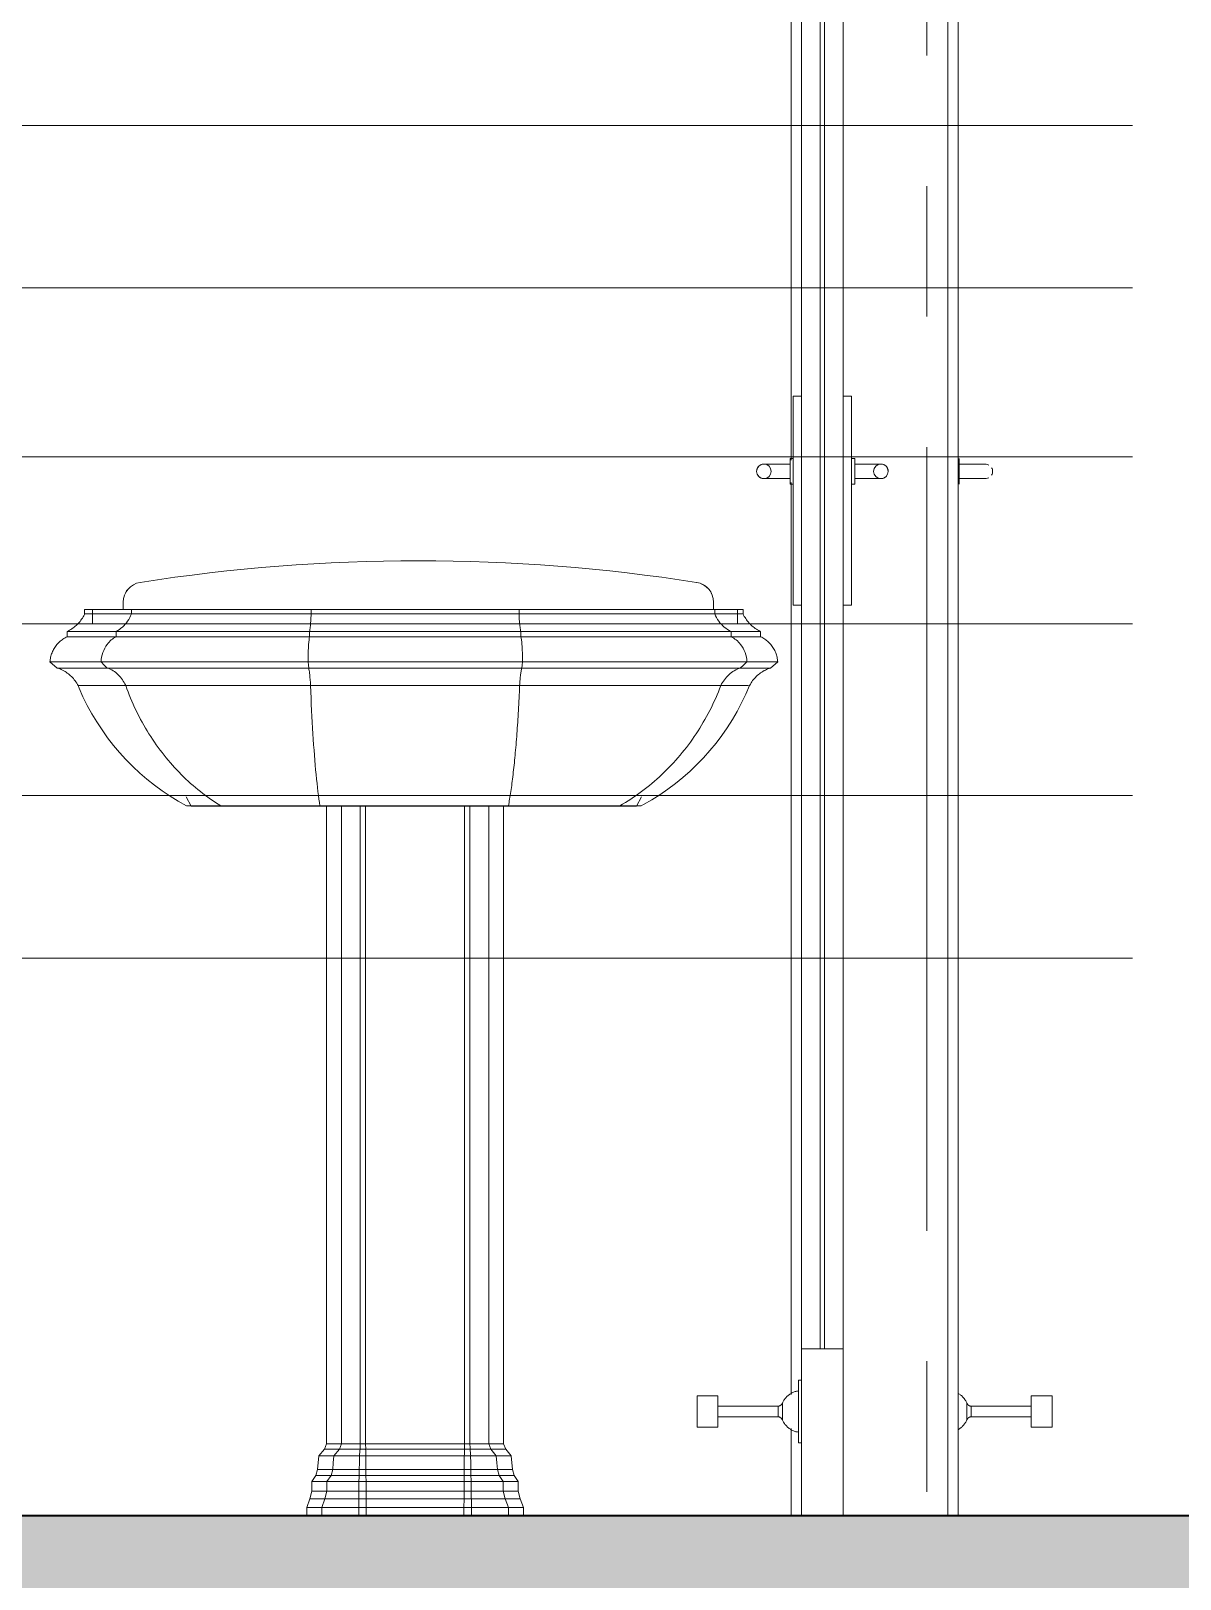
# Model space of a CAD drawing. Header units: millimetres. Extents: x 1373 to 40779, y 1939 to 6439.
# Drawn here: x 25328.5 to 25438.6, y 4169.7 to 4317.9 of the extents above; entities that cross this region are included whole.
import ezdxf

# ---------------------------------------------------------------- set-up
doc = ezdxf.new("R2010")
doc.units = ezdxf.units.MM
doc.linetypes.add('IMPORT-CENTER2', pattern=[112.5, 75, -12.5, 12.5, -12.5])
for name, color, linetype, lineweight in [('A-AREA-IDEN', 2, 'Continuous', 18), ('A-DETL', 6, 'Continuous', 30), ('A-DETL-GENF', 92, 'Continuous', 18), ('A-DOOR', 31, 'Continuous', 18), ('A-DOOR-FRAM', 31, 'Continuous', 18), ('A-FLOR-FNSH', 192, 'Continuous', 35), ('P-SANR-FIXT', 6, 'Continuous', 18), ('S-GRID', 252, 'IMPORT-CENTER2', 5), ('YAZI', 2, 'Continuous', 18)]:
    doc.layers.add(name, color=color, linetype=linetype, lineweight=lineweight)

# ---------------------------------------------------------------- blocks, each defined once
blk = doc.blocks.new('_MB_KAPI_CAMLI_B - _m_kapı_100_camlı-1990218-Schnitt 1')
at = {"layer": 'A-DOOR'}
for p, q in [((637.45, 500), (637.45, 501.22)), ((638.95, 500.7), (637.45, 500.7)), ((637.45, 498.78), (637.45, 500)), ((637.45, 499.3), (638.95, 499.3)), ((638.18, 409.19), (638.18, 410.81)), ((644.35, 410.5), (638.6, 410.5)), ((638.6, 410.5), (638.6, 409.5)), ((646.35, 411.5), (644.35, 411.5)), ((644.35, 411.5), (644.35, 408.5)), ((646.35, 411.5), (646.35, 408.5)), ((638.18, 409.19), (638.18, 409.6)), ((638.6, 409.5), (644.35, 409.5)), ((644.35, 408.5), (646.35, 408.5))]:
    blk.add_line(p, q, dxfattribs=at)
at = {"layer": 'A-DOOR', "flags": 128}
for points in [[(639.95, 500.7), (639.95, 500.7), (639.95, 500.7), (639.94, 500.7), (639.94, 500.7), (639.93, 500.7), (639.92, 500.7), (639.91, 500.7), (639.9, 500.7), (639.89, 500.7), (639.87, 500.7), (639.86, 500.7), (639.84, 500.7), (639.82, 500.7), (639.8, 500.7), (639.78, 500.7), (639.75, 500.7), (639.73, 500.7), (639.7, 500.7), (639.68, 500.7), (639.65, 500.7), (639.62, 500.7), (639.59, 500.7), (639.56, 500.7), (639.52, 500.7), (639.49, 500.7), (639.46, 500.7), (639.42, 500.7), (639.39, 500.7), (639.35, 500.7), (639.31, 500.7), (639.28, 500.7), (639.24, 500.7), (639.2, 500.7), (639.16, 500.7), (639.12, 500.7), (639.08, 500.7), (639.04, 500.7), (639, 500.7), (638.96, 500.7), (638.95, 500.7)], [(638.95, 499.3), (638.99, 499.3), (639.03, 499.3), (639.07, 499.3), (639.11, 499.3), (639.15, 499.3), (639.19, 499.3), (639.23, 499.3), (639.27, 499.3), (639.3, 499.3), (639.34, 499.3), (639.38, 499.3), (639.41, 499.3), (639.45, 499.3), (639.48, 499.3), (639.52, 499.3), (639.55, 499.3), (639.58, 499.3), (639.61, 499.3), (639.64, 499.3), (639.67, 499.3), (639.7, 499.3), (639.72, 499.3), (639.75, 499.3), (639.77, 499.3), (639.79, 499.3), (639.81, 499.3), (639.83, 499.3), (639.85, 499.3), (639.87, 499.3), (639.88, 499.3), (639.9, 499.3), (639.91, 499.3), (639.92, 499.3), (639.93, 499.3), (639.94, 499.3), (639.94, 499.3), (639.95, 499.3), (639.95, 499.3), (639.95, 499.3)], [(637.33, 411.74), (637.4, 411.7), (637.47, 411.66), (637.53, 411.62), (637.59, 411.57), (637.66, 411.52), (637.72, 411.46), (637.77, 411.41), (637.83, 411.35), (637.88, 411.29), (637.93, 411.23), (637.98, 411.16), (638.02, 411.1), (638.07, 411.03), (638.11, 410.96), (638.14, 410.89), (638.18, 410.82), (638.18, 410.81)], [(638.18, 410.81), (638.19, 410.79), (638.2, 410.77), (638.21, 410.75), (638.22, 410.73), (638.23, 410.72), (638.25, 410.7), (638.26, 410.68), (638.27, 410.67), (638.29, 410.65), (638.3, 410.64), (638.32, 410.62), (638.33, 410.61), (638.35, 410.6), (638.37, 410.59), (638.38, 410.57), (638.4, 410.56), (638.42, 410.55), (638.44, 410.54), (638.46, 410.54), (638.48, 410.53), (638.5, 410.52), (638.52, 410.52), (638.54, 410.51), (638.56, 410.51), (638.58, 410.5), (638.6, 410.5), (638.6, 410.5)], [(638.18, 409.19), (638.15, 409.12), (638.11, 409.05), (638.07, 408.98), (638.03, 408.91), (637.99, 408.85), (637.94, 408.78), (637.89, 408.72), (637.84, 408.66), (637.78, 408.6), (637.72, 408.54), (637.66, 408.49), (637.6, 408.44), (637.54, 408.39), (637.47, 408.34), (637.41, 408.3), (637.34, 408.26)], [(638.6, 409.5), (638.58, 409.5), (638.56, 409.49), (638.54, 409.49), (638.52, 409.48), (638.5, 409.48), (638.48, 409.47), (638.46, 409.46), (638.44, 409.46), (638.42, 409.45), (638.4, 409.44), (638.39, 409.43), (638.37, 409.42), (638.35, 409.4), (638.33, 409.39), (638.32, 409.38), (638.3, 409.36), (638.29, 409.35), (638.27, 409.33), (638.26, 409.32), (638.25, 409.3), (638.23, 409.29), (638.22, 409.27), (638.21, 409.25), (638.2, 409.23), (638.19, 409.21), (638.18, 409.2), (638.18, 409.19)]]:
    blk.add_lwpolyline(points, dxfattribs=at)
at = {"layer": 'A-DOOR'}
for start, end in [(60, 105), (0, 30), (330, 0), (255, 300)]:
    blk.add_arc((639.95, 500), 0.7, start, end, dxfattribs=at)
blk = doc.blocks.new('_MB_KAPI_CAMLI_B - _m_kapı_80_camlı-2073803-Schnitt 1')
at = {"layer": 'A-DOOR'}
for p, q in [((622.35, 596), (622.35, 416)), ((624.15, 596), (624.15, 416)), ((624.55, 416), (624.55, 596)), ((626.35, 596), (626.35, 416)), ((622.35, 507.19), (621.55, 507.19)), ((621.55, 507.19), (621.55, 507.1)), ((621.55, 507.19), (621.55, 506.52)), ((627.15, 507.19), (626.35, 507.19)), ((627.15, 506.52), (627.15, 507.19)), ((627.15, 507.1), (627.15, 507.19)), ((621.55, 487.86), (621.55, 506.52)), ((627.15, 506.52), (627.15, 487.86)), ((621.55, 501.22), (621.25, 501.22)), ((621.25, 501.22), (621.25, 500)), ((627.45, 501.22), (627.15, 501.22)), ((627.45, 500), (627.45, 501.22)), ((621.25, 500.7), (619.75, 500.7)), ((621.25, 500), (621.25, 498.78)), ((628.95, 500.7), (627.45, 500.7)), ((627.45, 498.78), (627.45, 500)), ((619.75, 499.3), (621.25, 499.3)), ((621.25, 498.78), (621.55, 498.78)), ((627.15, 498.78), (627.45, 498.78)), ((627.45, 499.3), (628.95, 499.3)), ((621.55, 487.86), (621.55, 487.19)), ((627.15, 487.19), (627.15, 487.86)), ((621.55, 487.28), (621.55, 487.19)), ((621.55, 487.19), (622.35, 487.19)), ((626.35, 487.19), (627.15, 487.19)), ((627.15, 487.19), (627.15, 487.28)), ((626.35, 416), (622.35, 416)), ((622.35, 416), (622.35, 400)), ((624.15, 416), (624.55, 416)), ((626.35, 400), (626.35, 416)), ((622.35, 413), (622.05, 413)), ((622.05, 407), (622.05, 413)), ((614.35, 411.5), (612.35, 411.5)), ((612.35, 408.5), (612.35, 411.5)), ((614.35, 408.5), (614.35, 411.5)), ((620.1, 410.5), (614.35, 410.5)), ((620.1, 409.5), (620.1, 410.5)), ((620.52, 410.81), (620.52, 409.19)), ((614.35, 409.5), (620.1, 409.5)), ((612.35, 408.5), (614.35, 408.5)), ((622.05, 407), (622.35, 407)), ((622.35, 400), (626.35, 400))]:
    blk.add_line(p, q, dxfattribs=at)
at = {"layer": 'A-DOOR', "flags": 128}
for points in [[(618.06, 500.08), (618.06, 500.11), (618.07, 500.14), (618.07, 500.17), (618.08, 500.19), (618.09, 500.22), (618.1, 500.25), (618.11, 500.27), (618.12, 500.3), (618.13, 500.32), (618.14, 500.35), (618.16, 500.37), (618.17, 500.4), (618.19, 500.42), (618.21, 500.44)], [(618.5, 499.34), (618.48, 499.36), (618.45, 499.37), (618.43, 499.38), (618.4, 499.39), (618.38, 499.41), (618.36, 499.42), (618.33, 499.44), (618.31, 499.46), (618.29, 499.47), (618.27, 499.49), (618.25, 499.51), (618.23, 499.53), (618.21, 499.55), (618.19, 499.58)], [(618.58, 500.68), (618.6, 500.68), (618.63, 500.69), (618.66, 500.69), (618.69, 500.7), (618.72, 500.7), (618.74, 500.7), (618.75, 500.7)], [(618.75, 500.7), (618.75, 500.7), (618.75, 500.7), (618.76, 500.7), (618.76, 500.7), (618.77, 500.7), (618.78, 500.7), (618.79, 500.7), (618.8, 500.7), (618.82, 500.7), (618.83, 500.7), (618.85, 500.7), (618.86, 500.7), (618.88, 500.7), (618.9, 500.7), (618.93, 500.7), (618.95, 500.7), (618.97, 500.7), (619, 500.7), (619.03, 500.7), (619.05, 500.7), (619.08, 500.7), (619.11, 500.7), (619.15, 500.7), (619.18, 500.7), (619.21, 500.7), (619.25, 500.7), (619.28, 500.7), (619.32, 500.7), (619.35, 500.7), (619.39, 500.7), (619.43, 500.7), (619.46, 500.7), (619.5, 500.7), (619.54, 500.7), (619.58, 500.7), (619.62, 500.7), (619.66, 500.7), (619.7, 500.7), (619.74, 500.7), (619.75, 500.7)], [(628.95, 500.7), (628.99, 500.7), (629.03, 500.7), (629.07, 500.7), (629.11, 500.7), (629.15, 500.7), (629.19, 500.7), (629.23, 500.7), (629.27, 500.7), (629.3, 500.7), (629.34, 500.7), (629.38, 500.7), (629.41, 500.7), (629.45, 500.7), (629.48, 500.7), (629.52, 500.7), (629.55, 500.7), (629.58, 500.7), (629.61, 500.7), (629.64, 500.7), (629.67, 500.7), (629.7, 500.7), (629.72, 500.7), (629.75, 500.7), (629.77, 500.7), (629.79, 500.7), (629.81, 500.7), (629.83, 500.7), (629.85, 500.7), (629.87, 500.7), (629.88, 500.7), (629.9, 500.7), (629.91, 500.7), (629.92, 500.7), (629.93, 500.7), (629.94, 500.7), (629.94, 500.7), (629.95, 500.7), (629.95, 500.7), (629.95, 500.7)], [(629.95, 500.7), (629.98, 500.7), (630.01, 500.7), (630.04, 500.69), (630.06, 500.69), (630.09, 500.69), (630.12, 500.68)], [(630.51, 499.58), (630.5, 499.56), (630.48, 499.54), (630.46, 499.52), (630.44, 499.5), (630.42, 499.48), (630.4, 499.46), (630.38, 499.44), (630.35, 499.43), (630.33, 499.41), (630.31, 499.4), (630.28, 499.38), (630.26, 499.37), (630.23, 499.36), (630.21, 499.35)], [(630.49, 500.45), (630.51, 500.42), (630.52, 500.4), (630.54, 500.38), (630.56, 500.35), (630.57, 500.33), (630.58, 500.3), (630.59, 500.28), (630.6, 500.25), (630.61, 500.23), (630.62, 500.2), (630.63, 500.17), (630.64, 500.15), (630.64, 500.12), (630.65, 500.09), (630.65, 500.06)], [(618.75, 499.3), (618.72, 499.3), (618.7, 499.3), (618.67, 499.31), (618.64, 499.31), (618.61, 499.31), (618.59, 499.32)], [(619.75, 499.3), (619.71, 499.3), (619.67, 499.3), (619.63, 499.3), (619.59, 499.3), (619.55, 499.3), (619.51, 499.3), (619.48, 499.3), (619.44, 499.3), (619.4, 499.3), (619.36, 499.3), (619.33, 499.3), (619.29, 499.3), (619.25, 499.3), (619.22, 499.3), (619.19, 499.3), (619.15, 499.3), (619.12, 499.3), (619.09, 499.3), (619.06, 499.3), (619.03, 499.3), (619.01, 499.3), (618.98, 499.3), (618.96, 499.3), (618.93, 499.3), (618.91, 499.3), (618.89, 499.3), (618.87, 499.3), (618.85, 499.3), (618.83, 499.3), (618.82, 499.3), (618.81, 499.3), (618.79, 499.3), (618.78, 499.3), (618.77, 499.3), (618.77, 499.3), (618.76, 499.3), (618.76, 499.3), (618.75, 499.3), (618.75, 499.3)], [(629.95, 499.3), (629.95, 499.3), (629.95, 499.3), (629.94, 499.3), (629.94, 499.3), (629.93, 499.3), (629.92, 499.3), (629.91, 499.3), (629.9, 499.3), (629.89, 499.3), (629.87, 499.3), (629.86, 499.3), (629.84, 499.3), (629.82, 499.3), (629.8, 499.3), (629.78, 499.3), (629.75, 499.3), (629.73, 499.3), (629.7, 499.3), (629.68, 499.3), (629.65, 499.3), (629.62, 499.3), (629.59, 499.3), (629.56, 499.3), (629.52, 499.3), (629.49, 499.3), (629.46, 499.3), (629.42, 499.3), (629.39, 499.3), (629.35, 499.3), (629.31, 499.3), (629.28, 499.3), (629.24, 499.3), (629.2, 499.3), (629.16, 499.3), (629.12, 499.3), (629.08, 499.3), (629.04, 499.3), (629, 499.3), (628.96, 499.3), (628.95, 499.3)], [(630.13, 499.32), (630.1, 499.32), (630.07, 499.31), (630.04, 499.31), (630.01, 499.3), (629.99, 499.3), (629.96, 499.3), (629.95, 499.3)], [(620.1, 410.5), (620.12, 410.5), (620.14, 410.51), (620.16, 410.51), (620.18, 410.52), (620.2, 410.52), (620.22, 410.53), (620.24, 410.54), (620.26, 410.54), (620.28, 410.55), (620.3, 410.56), (620.32, 410.57), (620.34, 410.58), (620.35, 410.6), (620.37, 410.61), (620.38, 410.62), (620.4, 410.64), (620.42, 410.65), (620.43, 410.67), (620.44, 410.68), (620.46, 410.7), (620.47, 410.71), (620.48, 410.73), (620.49, 410.75), (620.5, 410.77), (620.51, 410.79), (620.52, 410.8), (620.52, 410.81)], [(620.52, 410.81), (620.55, 410.88), (620.59, 410.95), (620.63, 411.02), (620.67, 411.09), (620.72, 411.15), (620.76, 411.22), (620.81, 411.28), (620.87, 411.34), (620.92, 411.4), (620.98, 411.46), (621.04, 411.51), (621.1, 411.56), (621.16, 411.61), (621.23, 411.66), (621.3, 411.7), (621.36, 411.74), (621.43, 411.78), (621.51, 411.81), (621.58, 411.85), (621.65, 411.87), (621.73, 411.9), (621.81, 411.92), (621.88, 411.94), (621.96, 411.96), (622.04, 411.98), (622.05, 411.98)], [(620.52, 409.19), (620.51, 409.21), (620.5, 409.23), (620.49, 409.25), (620.48, 409.27), (620.47, 409.28), (620.46, 409.3), (620.44, 409.32), (620.43, 409.33), (620.42, 409.35), (620.4, 409.36), (620.39, 409.38), (620.37, 409.39), (620.35, 409.4), (620.34, 409.41), (620.32, 409.43), (620.3, 409.44), (620.28, 409.45), (620.26, 409.46), (620.25, 409.46), (620.23, 409.47), (620.21, 409.48), (620.19, 409.48), (620.17, 409.49), (620.15, 409.49), (620.13, 409.5), (620.1, 409.5), (620.1, 409.5)], [(622.05, 408.02), (621.97, 408.04), (621.89, 408.05), (621.82, 408.07), (621.74, 408.1), (621.66, 408.12), (621.59, 408.15), (621.52, 408.18), (621.44, 408.22), (621.37, 408.26), (621.31, 408.3), (621.24, 408.34), (621.17, 408.38), (621.11, 408.43), (621.05, 408.48), (620.99, 408.54), (620.93, 408.59), (620.87, 408.65), (620.82, 408.71), (620.77, 408.77), (620.72, 408.84), (620.68, 408.9), (620.64, 408.97), (620.6, 409.04), (620.56, 409.11), (620.53, 409.18), (620.52, 409.19)]]:
    blk.add_lwpolyline(points, dxfattribs=at)
at = {"layer": 'A-DOOR'}
for centre, start, end in [((618.75, 500), 0, 180), ((618.75, 500), 180, 0), ((629.95, 500), 0, 180), ((629.95, 500), 180, 0)]:
    blk.add_arc(centre, 0.7, start, end, dxfattribs=at)
at = {"layer": 'A-DOOR-FRAM'}
for p, q in [((621.35, 501.06), (621.35, 608.5)), ((637.35, 608.5), (637.35, 400)), ((636.35, 606), (636.35, 400)), ((621.35, 411.64), (621.35, 498.94)), ((621.35, 400), (621.35, 408.38))]:
    blk.add_line(p, q, dxfattribs=at)
blk = doc.blocks.new('A$Cb0e8746a')
at = {"layer": 'YAZI', "linetype": 'Continuous', "lineweight": 0}
for p, q in [((0.02, 171.86), (150.05, 171.86)), ((150.05, 156.33), (0.02, 156.33)), ((150.05, 140.15), (0.02, 140.15)), ((150.05, 124.15), (0.02, 124.15)), ((150.05, 107.74), (0.02, 107.74)), ((150.05, 92.15), (0, 92.15))]:
    blk.add_line(p, q, dxfattribs=at)

msp = doc.modelspace()

# ---------------------------------------------------------------- hatches: boundary and pattern name
at = {"layer": 'A-DETL-GENF'}
h = msp.add_hatch(dxfattribs=at)
h.set_pattern_fill('ANSI33', color=153, style=0)
h.paths.add_polyline_path([(25859.6, 3863.76), (26010.6, 3863.76), (26010.6, 3875.76), (25234.31, 3875.76), (25234.31, 3825.76), (25259.31, 3825.76), (25259.31, 3863.76), (25834.6, 3863.76), (25834.6, 3825.76), (25859.6, 3825.76)])
h.paths.add_polyline_path([(25859.6, 4163.76), (26010.6, 4163.76), (26010.6, 4175.76), (25234.31, 4175.76), (25234.31, 4125.76), (25259.31, 4125.76), (25259.31, 4163.76), (25834.6, 4163.76), (25834.6, 4125.76), (25859.6, 4125.76)])
h.paths.add_polyline_path([(25859.6, 4463.76), (26010.6, 4463.76), (26010.6, 4475.76), (25234.31, 4475.76), (25234.31, 4425.76), (25259.31, 4425.76), (25259.31, 4463.76), (25834.6, 4463.76), (25834.6, 4425.76), (25859.6, 4425.76)])
h.paths.add_polyline_path([(25859.6, 4763.76), (26010.6, 4763.76), (26010.6, 4775.76), (25234.31, 4775.76), (25106.85, 4775.76), (25106.85, 4763.76), (25234.31, 4763.76), (25234.31, 4725.76), (25259.31, 4725.76), (25259.31, 4763.76), (25834.6, 4763.76), (25834.6, 4725.76), (25859.6, 4725.76)])

# ---------------------------------------------------------------- linework, layer by layer
at = {"layer": 'A-DETL'}
msp.add_lwpolyline([(25234.31, 4175.76), (26010.6, 4175.76), (26010.6, 4163.76), (25859.6, 4163.76), (25859.6, 4125.76), (25834.6, 4125.76), (25834.6, 4163.76), (25259.31, 4163.76), (25259.31, 4125.76), (25234.31, 4125.76), (25234.31, 4175.76)], dxfattribs=at)
at = {"layer": 'A-FLOR-FNSH', "color": 250}
msp.add_line((25995.59, 4175.76), (25249.31, 4175.76), dxfattribs=at)
at = {"layer": 'P-SANR-FIXT', "color": 8}
for p, q in [((25333.64, 4262.06), (25333.67, 4262.12)), ((25333.67, 4262.55), (25333.67, 4262.12)), ((25335.49, 4262.55), (25333.67, 4262.55)), ((25333.67, 4262.12), (25338.15, 4262.12)), ((25334.43, 4262.55), (25334.43, 4261.24)), ((25338.15, 4262.55), (25335.51, 4262.55)), ((25337.37, 4263.25), (25337.37, 4262.55)), ((25355.36, 4262.55), (25338.15, 4262.55)), ((25338.15, 4262.12), (25338.15, 4262.55)), ((25338.15, 4262.12), (25355.36, 4262.12)), ((25375.26, 4262.55), (25355.36, 4262.55)), ((25355.36, 4262.12), (25355.36, 4262.55)), ((25355.36, 4262.12), (25375.26, 4262.12)), ((25394, 4262.55), (25375.26, 4262.55)), ((25375.26, 4262.55), (25375.26, 4262.12)), ((25375.26, 4262.12), (25394, 4262.12)), ((25393.88, 4262.55), (25393.88, 4263.25)), ((25396.72, 4262.55), (25394, 4262.55)), ((25394, 4262.12), (25394, 4262.55)), ((25394, 4262.12), (25396.68, 4262.12)), ((25396.18, 4261.18), (25396.18, 4262.55)), ((25396.69, 4262.12), (25396.72, 4262.12)), ((25396.72, 4262.12), (25396.72, 4262.55)), ((25396.72, 4262.12), (25396.77, 4262)), ((25332.23, 4260.56), (25332.34, 4260.62)), ((25332.34, 4260.62), (25332.45, 4260.69)), ((25332.45, 4260.69), (25332.56, 4260.77)), ((25332.56, 4260.77), (25332.67, 4260.84)), ((25332.67, 4260.84), (25332.77, 4260.93)), ((25332.77, 4260.93), (25332.87, 4261.01)), ((25332.87, 4261.01), (25332.96, 4261.1)), ((25332.96, 4261.1), (25333.05, 4261.2)), ((25333.05, 4261.2), (25333.14, 4261.29)), ((25333.14, 4261.29), (25333.23, 4261.39)), ((25333.23, 4261.39), (25333.31, 4261.5)), ((25333.31, 4261.5), (25333.38, 4261.6)), ((25333.38, 4261.6), (25333.45, 4261.71)), ((25333.45, 4261.71), (25333.52, 4261.83)), ((25333.52, 4261.83), (25333.58, 4261.94)), ((25333.58, 4261.94), (25333.64, 4262.06)), ((25396.77, 4262), (25396.83, 4261.88)), ((25396.83, 4261.88), (25396.9, 4261.77)), ((25396.9, 4261.77), (25396.97, 4261.66)), ((25396.97, 4261.66), (25397.04, 4261.55)), ((25397.04, 4261.55), (25397.12, 4261.44)), ((25397.12, 4261.44), (25397.2, 4261.34)), ((25397.2, 4261.34), (25397.29, 4261.24)), ((25397.29, 4261.24), (25397.38, 4261.15)), ((25397.38, 4261.15), (25397.47, 4261.06)), ((25397.47, 4261.06), (25397.57, 4260.97)), ((25397.57, 4260.97), (25397.67, 4260.88)), ((25397.67, 4260.88), (25397.77, 4260.8)), ((25397.77, 4260.8), (25397.88, 4260.73)), ((25397.88, 4260.73), (25397.99, 4260.66)), ((25397.99, 4260.66), (25398.1, 4260.59)), ((25398.1, 4260.59), (25398.22, 4260.53)), ((25330.94, 4259.09), (25331.01, 4259.18)), ((25331.01, 4259.18), (25331.08, 4259.26)), ((25331.08, 4259.26), (25331.16, 4259.34)), ((25331.16, 4259.34), (25331.24, 4259.42)), ((25331.24, 4259.42), (25331.32, 4259.5)), ((25331.32, 4259.5), (25331.41, 4259.57)), ((25331.41, 4259.57), (25331.5, 4259.64)), ((25331.5, 4259.64), (25331.59, 4259.71)), ((25331.59, 4259.71), (25331.69, 4259.77)), ((25331.69, 4259.77), (25331.79, 4259.83)), ((25331.79, 4259.83), (25331.89, 4259.88)), ((25331.89, 4259.88), (25331.99, 4259.93)), ((25331.99, 4260.44), (25332.11, 4260.5)), ((25331.99, 4260.44), (25331.99, 4259.93)), ((25331.99, 4260.44), (25336.68, 4260.44)), ((25331.99, 4259.93), (25331.99, 4259.93)), ((25331.99, 4259.93), (25336.68, 4259.93)), ((25332.11, 4260.5), (25332.23, 4260.56)), ((25336.68, 4259.93), (25336.68, 4260.44)), ((25336.68, 4260.44), (25355.21, 4260.44)), ((25336.68, 4259.93), (25355.21, 4259.93)), ((25355.21, 4259.93), (25355.21, 4260.44)), ((25355.21, 4260.44), (25375.44, 4260.44)), ((25355.21, 4259.93), (25375.44, 4259.93)), ((25375.44, 4260.44), (25375.44, 4259.93)), ((25375.44, 4260.44), (25395.57, 4260.44)), ((25375.44, 4259.93), (25395.57, 4259.93)), ((25395.57, 4259.93), (25395.57, 4260.44)), ((25395.57, 4260.44), (25398.39, 4260.44)), ((25395.57, 4259.93), (25398.37, 4259.93)), ((25398.22, 4260.53), (25398.33, 4260.47)), ((25398.33, 4260.47), (25398.39, 4260.44)), ((25398.39, 4259.93), (25398.39, 4260.44)), ((25398.39, 4259.93), (25398.5, 4259.88)), ((25398.5, 4259.88), (25398.6, 4259.83)), ((25398.6, 4259.83), (25398.69, 4259.77)), ((25398.69, 4259.77), (25398.79, 4259.71)), ((25398.79, 4259.71), (25398.88, 4259.64)), ((25398.88, 4259.64), (25398.97, 4259.57)), ((25398.97, 4259.57), (25399.06, 4259.5)), ((25399.06, 4259.5), (25399.14, 4259.42)), ((25399.14, 4259.42), (25399.22, 4259.34)), ((25399.22, 4259.34), (25399.3, 4259.26)), ((25399.3, 4259.26), (25399.38, 4259.18)), ((25399.38, 4259.18), (25399.45, 4259.09)), ((25330.36, 4257.62), (25330.38, 4257.74)), ((25330.38, 4257.74), (25330.39, 4257.85)), ((25330.39, 4257.85), (25330.41, 4257.96)), ((25330.41, 4257.96), (25330.44, 4258.07)), ((25330.44, 4258.07), (25330.47, 4258.18)), ((25330.47, 4258.18), (25330.51, 4258.29)), ((25330.51, 4258.29), (25330.55, 4258.39)), ((25330.55, 4258.39), (25330.59, 4258.5)), ((25330.59, 4258.5), (25330.64, 4258.6)), ((25330.64, 4258.6), (25330.69, 4258.7)), ((25330.69, 4258.7), (25330.75, 4258.8)), ((25330.75, 4258.8), (25330.8, 4258.9)), ((25330.8, 4258.9), (25330.87, 4258.99)), ((25330.87, 4258.99), (25330.94, 4259.09)), ((25399.45, 4259.09), (25399.51, 4258.99)), ((25399.51, 4258.99), (25399.58, 4258.9)), ((25399.58, 4258.9), (25399.64, 4258.8)), ((25399.64, 4258.8), (25399.69, 4258.7)), ((25399.69, 4258.7), (25399.75, 4258.6)), ((25399.75, 4258.6), (25399.79, 4258.5)), ((25399.79, 4258.5), (25399.84, 4258.39)), ((25399.84, 4258.39), (25399.88, 4258.29)), ((25399.88, 4258.29), (25399.91, 4258.18)), ((25399.91, 4258.18), (25399.94, 4258.07)), ((25399.94, 4258.07), (25399.97, 4257.96)), ((25399.97, 4257.96), (25399.99, 4257.85)), ((25399.99, 4257.85), (25400.01, 4257.74)), ((25400.01, 4257.74), (25400.02, 4257.62)), ((25330.35, 4257.51), (25330.36, 4257.62)), ((25330.35, 4257.51), (25331.04, 4256.93)), ((25330.36, 4257.51), (25335.24, 4257.51)), ((25331.06, 4256.93), (25331.04, 4256.93)), ((25331.05, 4256.93), (25335.84, 4256.93)), ((25331.19, 4256.88), (25331.06, 4256.93)), ((25331.31, 4256.84), (25331.19, 4256.88)), ((25331.43, 4256.79), (25331.31, 4256.84)), ((25331.55, 4256.73), (25331.43, 4256.79)), ((25331.67, 4256.67), (25331.55, 4256.73)), ((25331.79, 4256.6), (25331.67, 4256.67)), ((25331.9, 4256.53), (25331.79, 4256.6)), ((25332.01, 4256.45), (25331.9, 4256.53)), ((25332.12, 4256.38), (25332.01, 4256.45)), ((25332.22, 4256.29), (25332.12, 4256.38)), ((25332.32, 4256.2), (25332.22, 4256.29)), ((25332.42, 4256.11), (25332.32, 4256.2)), ((25335.54, 4257.22), (25335.24, 4257.51)), ((25335.24, 4257.51), (25355.06, 4257.51)), ((25335.84, 4256.93), (25335.54, 4257.22)), ((25335.84, 4256.93), (25355.12, 4256.93)), ((25355.09, 4257.22), (25355.06, 4257.51)), ((25355.06, 4257.51), (25375.61, 4257.51)), ((25355.12, 4256.93), (25355.09, 4257.22)), ((25355.12, 4256.93), (25375.54, 4256.93)), ((25375.57, 4257.22), (25375.54, 4256.93)), ((25375.54, 4256.93), (25396.45, 4256.93)), ((25375.61, 4257.51), (25375.57, 4257.22)), ((25375.61, 4257.51), (25397.09, 4257.51)), ((25396.45, 4256.93), (25396.77, 4257.22)), ((25396.45, 4256.93), (25399.34, 4256.93)), ((25396.77, 4257.22), (25397.09, 4257.51)), ((25397.09, 4257.51), (25400.03, 4257.51)), ((25398.08, 4256.22), (25397.98, 4256.13)), ((25398.18, 4256.31), (25398.08, 4256.22)), ((25398.28, 4256.39), (25398.18, 4256.31)), ((25398.39, 4256.47), (25398.28, 4256.39)), ((25398.5, 4256.54), (25398.39, 4256.47)), ((25398.62, 4256.61), (25398.5, 4256.54)), ((25398.73, 4256.68), (25398.62, 4256.61)), ((25398.85, 4256.74), (25398.73, 4256.68)), ((25398.97, 4256.8), (25398.85, 4256.74)), ((25399.09, 4256.85), (25398.97, 4256.8)), ((25399.22, 4256.89), (25399.09, 4256.85)), ((25399.34, 4256.93), (25399.22, 4256.89)), ((25399.34, 4256.93), (25400.03, 4257.51)), ((25400.02, 4257.62), (25400.03, 4257.51)), ((25400.03, 4257.51), (25400.03, 4257.51)), ((25332.51, 4256.02), (25332.42, 4256.11)), ((25332.6, 4255.92), (25332.51, 4256.02)), ((25332.68, 4255.81), (25332.6, 4255.92)), ((25332.76, 4255.71), (25332.68, 4255.81)), ((25332.84, 4255.6), (25332.76, 4255.71)), ((25332.91, 4255.49), (25332.84, 4255.6)), ((25332.98, 4255.37), (25332.91, 4255.49)), ((25333.04, 4255.26), (25332.98, 4255.37)), ((25333.14, 4255.02), (25333.04, 4255.26)), ((25333.04, 4255.26), (25337.6, 4255.26)), ((25333.51, 4254.18), (25333.14, 4255.02)), ((25337.6, 4255.26), (25355.3, 4255.26)), ((25355.3, 4255.26), (25375.32, 4255.26)), ((25375.32, 4255.26), (25394.59, 4255.26)), ((25394.59, 4255.26), (25397.23, 4255.26)), ((25397.34, 4255.26), (25396.98, 4254.42)), ((25397.35, 4255.28), (25397.34, 4255.26)), ((25397.42, 4255.39), (25397.35, 4255.28)), ((25397.49, 4255.51), (25397.42, 4255.39)), ((25397.56, 4255.62), (25397.49, 4255.51)), ((25397.63, 4255.73), (25397.56, 4255.62)), ((25397.72, 4255.83), (25397.63, 4255.73)), ((25397.8, 4255.94), (25397.72, 4255.83)), ((25397.89, 4256.03), (25397.8, 4255.94)), ((25397.98, 4256.13), (25397.89, 4256.03)), ((25333.92, 4253.36), (25333.51, 4254.18)), ((25334.35, 4252.56), (25333.92, 4253.36)), ((25396.58, 4253.59), (25396.15, 4252.78)), ((25396.98, 4254.42), (25396.58, 4253.59)), ((25334.83, 4251.77), (25334.35, 4252.56)), ((25335.33, 4251), (25334.83, 4251.77)), ((25395.69, 4251.99), (25395.2, 4251.22)), ((25396.15, 4252.78), (25395.69, 4251.99)), ((25335.86, 4250.26), (25335.33, 4251)), ((25336.42, 4249.53), (25335.86, 4250.26)), ((25394.68, 4250.47), (25394.13, 4249.74)), ((25395.2, 4251.22), (25394.68, 4250.47)), ((25337.01, 4248.83), (25336.42, 4249.53)), ((25337.62, 4248.16), (25337.01, 4248.83)), ((25393.54, 4249.03), (25392.93, 4248.35)), ((25394.13, 4249.74), (25393.54, 4249.03)), ((25338.27, 4247.51), (25337.62, 4248.16)), ((25338.94, 4246.88), (25338.27, 4247.51)), ((25392.3, 4247.69), (25391.64, 4247.05)), ((25392.93, 4248.35), (25392.3, 4247.69)), ((25339.63, 4246.28), (25338.94, 4246.88)), ((25340.35, 4245.71), (25339.63, 4246.28)), ((25390.24, 4245.87), (25389.51, 4245.32)), ((25390.95, 4246.45), (25390.24, 4245.87)), ((25391.64, 4247.05), (25390.95, 4246.45)), ((25341.09, 4245.17), (25340.35, 4245.71)), ((25341.85, 4244.66), (25341.09, 4245.17)), ((25342.63, 4244.18), (25341.85, 4244.66)), ((25343.87, 4243.71), (25343.4, 4244.61)), ((25386.98, 4244.61), (25386.51, 4243.71)), ((25387.98, 4244.31), (25387.19, 4243.86)), ((25388.75, 4244.8), (25387.98, 4244.31)), ((25389.51, 4245.32), (25388.75, 4244.8)), ((25343.42, 4243.73), (25342.63, 4244.18)), ((25343.42, 4243.73), (25346.71, 4243.73)), ((25343.87, 4243.71), (25347.1, 4243.71)), ((25346.71, 4243.73), (25356.19, 4243.73)), ((25347.1, 4243.71), (25356.23, 4243.71)), ((25356.19, 4243.73), (25374.25, 4243.73)), ((25356.23, 4243.71), (25374.2, 4243.71)), ((25356.82, 4243.71), (25356.82, 4182.68)), ((25358.26, 4243.71), (25358.26, 4182.68)), ((25360.05, 4243.71), (25360.05, 4182.68)), ((25360.57, 4243.71), (25360.57, 4182.68)), ((25370.04, 4243.71), (25370.04, 4182.68)), ((25370.56, 4243.71), (25370.56, 4182.68)), ((25372.36, 4243.71), (25372.36, 4182.68)), ((25373.79, 4182.68), (25373.79, 4243.71)), ((25374.2, 4243.71), (25384.5, 4243.71)), ((25374.25, 4243.73), (25384.91, 4243.73)), ((25384.5, 4243.71), (25386.51, 4243.71)), ((25384.91, 4243.73), (25386.96, 4243.73)), ((25387.19, 4243.86), (25386.96, 4243.73)), ((25356.63, 4182.15), (25356.1, 4181.52)), ((25356.82, 4182.68), (25356.63, 4182.15)), ((25358.07, 4182.15), (25356.63, 4182.15)), ((25356.84, 4182.68), (25358.26, 4182.68)), ((25357.53, 4181.52), (25358.07, 4182.15)), ((25358.07, 4182.15), (25358.26, 4182.68)), ((25360.03, 4182.15), (25358.07, 4182.15)), ((25358.26, 4182.68), (25360.05, 4182.68)), ((25360.03, 4182.15), (25360.58, 4182.15)), ((25360.57, 4182.68), (25360.05, 4182.68)), ((25360.57, 4182.68), (25365.31, 4182.68)), ((25360.57, 4182.68), (25360.58, 4182.15)), ((25365.31, 4182.15), (25360.58, 4182.15)), ((25365.31, 4182.68), (25370.04, 4182.68)), ((25370.04, 4182.15), (25365.31, 4182.15)), ((25370.56, 4182.68), (25370.04, 4182.68)), ((25370.04, 4182.68), (25370.04, 4182.15)), ((25370.04, 4182.15), (25370.58, 4182.15)), ((25370.56, 4182.68), (25372.36, 4182.68)), ((25372.55, 4182.15), (25370.58, 4182.15)), ((25372.36, 4182.68), (25373.78, 4182.68)), ((25372.55, 4182.15), (25372.36, 4182.68)), ((25373.99, 4182.15), (25372.55, 4182.15)), ((25373.08, 4181.52), (25372.55, 4182.15)), ((25373.99, 4182.15), (25373.79, 4182.68)), ((25374.52, 4181.52), (25373.99, 4182.15)), ((25356.1, 4181.52), (25355.98, 4180.21)), ((25357.53, 4181.52), (25356.1, 4181.52)), ((25357.48, 4180.86), (25357.42, 4180.21)), ((25357.53, 4181.52), (25357.48, 4180.86)), ((25359.98, 4181.52), (25357.53, 4181.52)), ((25359.98, 4180.86), (25359.97, 4180.21)), ((25359.98, 4181.52), (25360.59, 4181.52)), ((25359.98, 4181.52), (25359.98, 4180.86)), ((25365.31, 4181.52), (25360.59, 4181.52)), ((25360.59, 4181.52), (25360.59, 4180.86)), ((25360.59, 4180.86), (25360.59, 4180.21)), ((25370.02, 4181.52), (25365.31, 4181.52)), ((25370.02, 4181.52), (25370.63, 4181.52)), ((25370.02, 4181.52), (25370.02, 4180.86)), ((25370.02, 4180.86), (25370.02, 4180.21)), ((25373.08, 4181.52), (25370.63, 4181.52)), ((25370.63, 4181.52), (25370.64, 4180.86)), ((25370.64, 4180.86), (25370.64, 4180.21)), ((25374.52, 4181.52), (25373.08, 4181.52)), ((25373.08, 4181.52), (25373.14, 4180.86)), ((25373.14, 4180.86), (25373.19, 4180.21)), ((25374.63, 4180.21), (25374.52, 4181.52)), ((25355.82, 4179.62), (25355.43, 4179.06)), ((25355.98, 4180.21), (25355.82, 4179.62)), ((25357.26, 4179.62), (25355.82, 4179.62)), ((25357.42, 4180.21), (25355.98, 4180.21)), ((25356.87, 4179.06), (25357.26, 4179.62)), ((25357.42, 4180.21), (25357.26, 4179.62)), ((25359.96, 4179.62), (25357.26, 4179.62)), ((25359.97, 4180.21), (25357.42, 4180.21)), ((25359.97, 4180.21), (25359.96, 4179.62)), ((25359.96, 4179.62), (25360.6, 4179.62)), ((25359.97, 4180.21), (25360.59, 4180.21)), ((25365.31, 4180.21), (25360.59, 4180.21)), ((25360.59, 4180.21), (25360.6, 4179.62)), ((25365.31, 4179.62), (25360.6, 4179.62)), ((25360.6, 4179.62), (25360.61, 4179.06)), ((25370.02, 4180.21), (25365.31, 4180.21)), ((25370.02, 4179.62), (25365.31, 4179.62)), ((25370.02, 4179.62), (25370.01, 4179.06)), ((25370.02, 4180.21), (25370.64, 4180.21)), ((25370.02, 4180.21), (25370.02, 4179.62)), ((25370.02, 4179.62), (25370.66, 4179.62)), ((25373.19, 4180.21), (25370.64, 4180.21)), ((25370.64, 4180.21), (25370.66, 4179.62)), ((25373.35, 4179.62), (25370.66, 4179.62)), ((25374.63, 4180.21), (25373.19, 4180.21)), ((25373.19, 4180.21), (25373.35, 4179.62)), ((25374.79, 4179.62), (25373.35, 4179.62)), ((25373.75, 4179.06), (25373.35, 4179.62)), ((25374.79, 4179.62), (25374.63, 4180.21)), ((25375.19, 4179.06), (25374.79, 4179.62)), ((25355.43, 4178.15), (25355.23, 4177.41)), ((25355.43, 4179.06), (25355.43, 4178.15)), ((25356.87, 4179.06), (25355.43, 4179.06)), ((25356.87, 4178.15), (25355.43, 4178.15)), ((25356.87, 4178.15), (25356.67, 4177.41)), ((25359.93, 4179.06), (25356.87, 4179.06)), ((25356.87, 4179.06), (25356.87, 4178.15)), ((25359.93, 4178.15), (25356.87, 4178.15)), ((25359.93, 4178.15), (25359.92, 4177.41)), ((25359.93, 4179.06), (25360.61, 4179.06)), ((25359.93, 4179.06), (25359.93, 4178.15)), ((25359.93, 4178.15), (25360.61, 4178.15)), ((25365.31, 4179.06), (25360.61, 4179.06)), ((25360.61, 4179.06), (25360.61, 4178.15)), ((25365.31, 4178.15), (25360.61, 4178.15)), ((25360.61, 4178.15), (25360.61, 4177.41)), ((25370.01, 4179.06), (25365.31, 4179.06)), ((25370.01, 4178.15), (25365.31, 4178.15)), ((25370.01, 4178.15), (25370, 4177.41)), ((25370.01, 4179.06), (25370.68, 4179.06)), ((25370.01, 4179.06), (25370.01, 4178.15)), ((25370.01, 4178.15), (25370.68, 4178.15)), ((25373.75, 4179.06), (25370.68, 4179.06)), ((25370.68, 4179.06), (25370.68, 4178.15)), ((25373.75, 4178.15), (25370.68, 4178.15)), ((25370.68, 4178.15), (25370.69, 4177.41)), ((25375.18, 4179.06), (25373.75, 4179.06)), ((25373.75, 4179.06), (25373.75, 4178.15)), ((25375.18, 4178.15), (25373.75, 4178.15)), ((25373.75, 4178.15), (25373.94, 4177.41)), ((25375.19, 4178.15), (25375.19, 4179.06)), ((25375.38, 4177.41), (25375.19, 4178.15)), ((25355.23, 4177.41), (25354.93, 4176.58)), ((25354.93, 4176.58), (25354.93, 4175.76)), ((25356.37, 4176.58), (25354.93, 4176.58)), ((25356.67, 4177.41), (25355.23, 4177.41)), ((25356.37, 4176.58), (25356.67, 4177.41)), ((25359.91, 4176.58), (25356.37, 4176.58)), ((25356.37, 4176.58), (25356.37, 4175.76)), ((25359.92, 4177.41), (25356.67, 4177.41)), ((25359.91, 4176.58), (25360.62, 4176.58)), ((25359.91, 4176.58), (25359.91, 4175.76)), ((25359.92, 4177.41), (25360.61, 4177.41)), ((25365.31, 4177.41), (25360.61, 4177.41)), ((25360.61, 4177.41), (25360.62, 4176.58)), ((25365.31, 4176.58), (25360.62, 4176.58)), ((25360.62, 4176.58), (25360.62, 4175.76)), ((25370, 4177.41), (25365.31, 4177.41)), ((25369.99, 4176.58), (25365.31, 4176.58)), ((25370, 4177.41), (25369.99, 4176.58)), ((25369.99, 4176.58), (25370.71, 4176.58)), ((25369.99, 4176.58), (25369.99, 4175.76)), ((25370, 4177.41), (25370.69, 4177.41)), ((25373.94, 4177.41), (25370.69, 4177.41)), ((25374.25, 4176.58), (25370.71, 4176.58)), ((25370.71, 4176.58), (25370.71, 4175.76)), ((25375.38, 4177.41), (25373.94, 4177.41)), ((25374.25, 4176.58), (25373.94, 4177.41)), ((25375.69, 4176.58), (25374.25, 4176.58)), ((25374.25, 4176.58), (25374.25, 4175.76)), ((25375.69, 4176.58), (25375.38, 4177.41)), ((25375.69, 4175.76), (25375.69, 4176.58))]:
    msp.add_line(p, q, dxfattribs=at)
for centre, radius, start, end in [((25365.62, 4094.5), 172.7, 81.1244, 98.8756), ((25339.27, 4263.25), 1.9, 98.8756, 180), ((25391.98, 4263.25), 1.9, 0, 81.1244), ((25339.27, 4263.25), 1.9, 139.4378, 166.4793), ((25391.98, 4263.25), 1.9, 13.5207, 67.6037)]:
    msp.add_arc(centre, radius, start, end, dxfattribs=at)
for centre, major_axis, ratio, start_param, end_param in [((25417.45, 4171.57), (-56.1, 17.31), 0.739942, 0.157372, 0.171821), ((25525.78, 4161.6), (-139.35, 99.09), 0.907673, 0.532979, 0.536308), ((25781.26, 4130.95), (-410.18, 126.52), 0.739942, 0.238602, 0.240549), ((24949.35, 4130.95), (410.18, 126.52), 0.739942, 6.042636, 6.044584), ((25204.84, 4161.6), (139.35, 99.09), 0.907673, 5.746878, 5.750206), ((25313.17, 4171.57), (56.1, 17.31), 0.739942, 6.111364, 6.125814), ((25449.96, 4165.06), (-86.46, 31.96), 0.79124, 0.242957, 0.25057), ((25280.65, 4165.06), (86.46, 31.96), 0.79124, 6.032615, 6.040228), ((25644.62, 4147.15), (-239.24, 170.12), 0.907673, 0.554627, 0.557677), ((25086, 4147.15), (239.24, 170.12), 0.907673, 5.725508, 5.728558)]:
    msp.add_ellipse(centre, major_axis=major_axis, ratio=ratio, start_param=start_param, end_param=end_param, dxfattribs=at)
for points in [[(25336.68, 4260.44), (25336.89, 4260.55), (25337.3, 4260.83), (25337.81, 4261.41), (25338.05, 4261.87), (25338.15, 4262.12)], [(25355.21, 4260.44), (25355.23, 4260.55), (25355.27, 4260.83), (25355.32, 4261.41), (25355.35, 4261.87), (25355.36, 4262.12)], [(25375.26, 4262.12), (25375.27, 4261.87), (25375.3, 4261.41), (25375.36, 4260.83), (25375.41, 4260.55), (25375.44, 4260.44)], [(25395.57, 4260.44), (25395.34, 4260.55), (25394.9, 4260.83), (25394.36, 4261.41), (25394.1, 4261.87), (25394, 4262.12)], [(25375.54, 4256.93), (25375.51, 4256.87), (25375.47, 4256.7), (25375.41, 4256.32), (25375.36, 4255.83), (25375.34, 4255.46), (25375.32, 4255.26)], [(25346.71, 4243.73), (25345.36, 4244.56), (25342.81, 4246.58), (25339.68, 4250.52), (25338.18, 4253.63), (25337.6, 4255.26)], [(25356.19, 4243.73), (25356.07, 4244.56), (25355.82, 4246.58), (25355.51, 4250.52), (25355.36, 4253.63), (25355.3, 4255.26)], [(25375.32, 4255.26), (25375.29, 4254.44), (25375.21, 4252.85), (25375.06, 4250.61), (25374.89, 4248.55), (25374.69, 4246.69), (25374.48, 4245.07), (25374.32, 4244.15), (25374.25, 4243.73)], [(25384.91, 4243.73), (25386.35, 4244.56), (25389.06, 4246.58), (25392.38, 4250.52), (25393.97, 4253.63), (25394.59, 4255.26)]]:
    msp.add_open_spline(points, degree=3, dxfattribs=at)
for points, knots in [([(25335.24, 4257.51), (25335.25, 4257.82), (25335.37, 4258.42), (25335.84, 4259.32), (25336.35, 4259.76), (25336.68, 4259.93)], [-1, -1, -1, -1, -0.7, -0.4, 0, 0, 0, 0]), ([(25355.06, 4257.51), (25355.06, 4257.82), (25355.07, 4258.42), (25355.12, 4259.32), (25355.17, 4259.76), (25355.21, 4259.93)], [-1, -1, -1, -1, -0.7, -0.4, 0, 0, 0, 0]), ([(25375.44, 4259.93), (25375.47, 4259.76), (25375.54, 4259.32), (25375.59, 4258.42), (25375.61, 4257.82), (25375.61, 4257.51)], [0, 0, 0, 0, 0.4, 0.7, 1, 1, 1, 1]), ([(25397.09, 4257.51), (25397.08, 4257.82), (25396.95, 4258.42), (25396.46, 4259.32), (25395.91, 4259.76), (25395.57, 4259.93)], [-1, -1, -1, -1, -0.7, -0.4, 0, 0, 0, 0]), ([(25337.6, 4255.26), (25337.42, 4255.65), (25337.05, 4256.19), (25336.4, 4256.69), (25336.03, 4256.87), (25335.84, 4256.93)], [-1, -1, -1, -1, -0.5, -0.25, 0, 0, 0, 0]), ([(25355.3, 4255.26), (25355.28, 4255.65), (25355.24, 4256.19), (25355.18, 4256.7), (25355.14, 4256.87), (25355.12, 4256.93)], [-1, -1, -1, -1, -0.5, -0.25, 0, 0, 0, 0]), ([(25394.59, 4255.26), (25394.78, 4255.65), (25395.17, 4256.19), (25395.87, 4256.69), (25396.25, 4256.87), (25396.45, 4256.93)], [-1, -1, -1, -1, -0.5, -0.25, 0, 0, 0, 0])]:
    msp.add_open_spline(points, degree=3, knots=knots, dxfattribs=at)
at = {"layer": 'S-GRID', "lineweight": 18}
msp.add_line((25414.31, 2740.57), (25414.31, 5601.39), dxfattribs=at)

# ---------------------------------------------------------------- block references
at = {"layer": 'A-AREA-IDEN'}
msp.add_blockref('A$Cb0e8746a', (25283.96, 4137), dxfattribs=at)
at = {"layer": 'A-DOOR'}
for name in ['_MB_KAPI_CAMLI_B - _m_kapı_80_camlı-2073803-Schnitt 1', '_MB_KAPI_CAMLI_B - _m_kapı_100_camlı-1990218-Schnitt 1']:
    msp.add_blockref(name, (24779.96, 3775.76), dxfattribs=at)

doc.saveas('drawing.dxf')
